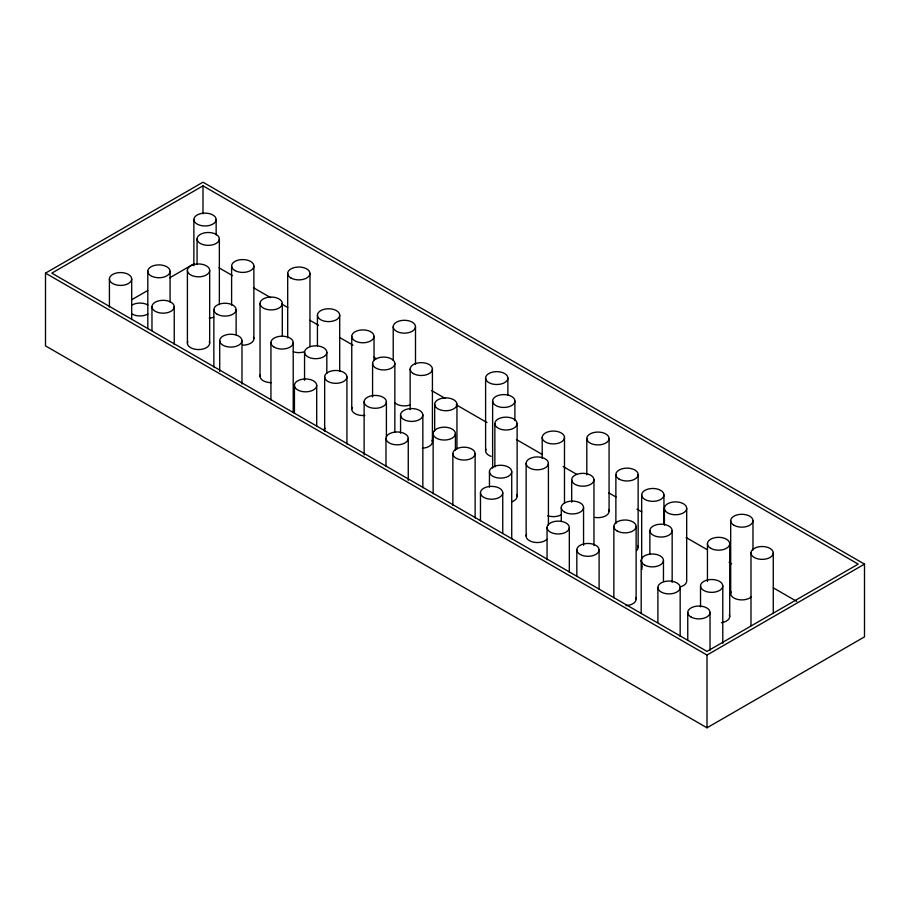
<?xml version="1.0" encoding="UTF-8"?>
<svg xmlns="http://www.w3.org/2000/svg" width="910" height="910" viewBox="0 0 910 910"><rect width="100%" height="100%" fill="white"/><g stroke="black" fill="none" stroke-linecap="round" stroke-linejoin="round"><path stroke-width="1.36" d="M45.5 273.137L202.998 182.205L864.5 564.12L864.5 636.863L707.002 727.795L45.5 345.88L45.5 273.137L707.002 655.052L864.5 564.12M202.998 185.845L51.802 273.137L707.002 651.412L858.198 564.12L202.998 185.845L202.998 213.816M131.7 299.754L147.682 290.529M169.806 277.755L194.399 263.559M218.98 267.813L232.505 275.616M253.401 287.685L270.611 297.627M281.668 304.008L287.822 307.557M309.946 320.331L318.557 325.302M339.453 337.371L352.966 345.174M373.873 357.243L376.33 358.654M431.647 390.595L445.161 398.398M456.228 404.791L486.964 422.536M516.459 439.564L542.28 454.465M563.176 466.534L576.701 474.337M608.654 492.788L616.036 497.053M636.932 509.111L641.846 511.955M686.106 537.503L707.002 549.572M729.126 562.346L731.583 563.768M773.375 587.894L796.739 601.373M773.272 552.939A11.136 6.427 0 0 1 756.563 558.512A11.136 6.427 0 0 1 756.563 547.376A11.136 6.427 0 0 1 773.272 552.939L773.272 613.101M752.968 520.725L752.968 550.106M750.989 552.939L750.989 625.693M730.696 520.725L730.696 593.479M729.718 543.759L729.718 616.502M722.79 585.926A11.136 6.427 0 0 1 706.092 591.5A11.136 6.427 0 0 1 706.092 580.364A11.136 6.427 0 0 1 722.79 585.926L722.79 643.29M710.028 612.476L710.028 650.24M707.445 543.759L707.445 581.524M707.002 655.052L707.002 727.795M700.518 585.926L700.518 606.913M687.755 612.476L687.755 640.447M686.686 508.315A11.136 6.427 0 0 1 669.976 513.888A11.136 6.427 0 0 1 669.976 502.741A11.136 6.427 0 0 1 686.686 508.315L686.686 581.058A11.136 6.427 0 0 1 681.112 586.631M680.168 587.462A11.136 6.427 0 0 1 663.47 593.036A11.136 6.427 0 0 1 663.47 581.899A11.136 6.427 0 0 1 680.168 587.462L680.168 636.431M672.16 530.632A11.136 6.427 0 0 1 655.45 536.195A11.136 6.427 0 0 1 655.45 525.059A11.136 6.427 0 0 1 672.16 530.632L672.16 582.389M664.414 508.315L664.414 525.104M663.947 494.903A11.136 6.427 0 0 1 647.237 500.477A11.136 6.427 0 0 1 647.237 489.341A11.136 6.427 0 0 1 663.947 494.903L663.947 524.285M663.458 560.435L663.458 581.422M657.896 587.462L657.896 622.44M649.877 530.632L649.877 554.406M641.675 494.903L641.675 567.658M641.186 560.435L641.186 613.602M638.149 474.565L638.149 547.308M636.124 526.435L636.124 599.178M615.877 474.565L615.877 523.534M613.852 526.435L613.852 597.779M609.074 438.483A11.136 6.427 0 0 1 592.376 444.057A11.136 6.427 0 0 1 592.376 432.921A11.136 6.427 0 0 1 609.074 438.483L609.074 511.227M599.098 549.879A11.136 6.427 0 0 1 582.4 555.453A11.136 6.427 0 0 1 582.4 544.316A11.136 6.427 0 0 1 599.098 549.879L599.098 589.054M593.957 479.763A11.136 6.427 0 0 1 577.259 485.337A11.136 6.427 0 0 1 577.259 474.201A11.136 6.427 0 0 1 593.957 479.763L593.957 545.511M586.802 438.483L586.802 474.861M583.56 507.53L583.56 545.295M576.826 549.879L576.826 576.462M571.685 479.763L571.685 502.149M569.33 527.55A11.136 6.427 0 0 1 552.62 533.124A11.136 6.427 0 0 1 552.62 521.987A11.136 6.427 0 0 1 569.33 527.55L569.33 572.322M564.484 437.483A11.136 6.427 0 0 1 547.774 443.056A11.136 6.427 0 0 1 547.774 431.92A11.136 6.427 0 0 1 564.484 437.483L564.484 503.241M561.288 507.53L561.288 521.521M548.411 463.361A11.136 6.427 0 0 1 531.702 468.934A11.136 6.427 0 0 1 531.702 457.798A11.136 6.427 0 0 1 548.411 463.361L548.411 524.922M547.058 527.55L547.058 559.73M542.212 437.483L542.212 458.469M526.139 463.361L526.139 536.104M517.13 423.594A11.136 6.427 0 0 1 500.432 429.156A11.136 6.427 0 0 1 500.432 418.02A11.136 6.427 0 0 1 517.13 423.594L517.13 496.337M514.901 401.026A11.136 6.427 0 0 1 498.202 406.588A11.136 6.427 0 0 1 498.202 395.452A11.136 6.427 0 0 1 514.901 401.026L514.901 420.602M511.727 471.676A11.136 6.427 0 0 1 495.029 477.25A11.136 6.427 0 0 1 495.029 466.113A11.136 6.427 0 0 1 511.727 471.676L511.727 538.822M507.882 378.071A11.136 6.427 0 0 1 491.173 383.645A11.136 6.427 0 0 1 491.173 372.509A11.136 6.427 0 0 1 507.882 378.071L507.882 394.86M502.741 492.799A11.136 6.427 0 0 1 486.031 498.361A11.136 6.427 0 0 1 486.031 487.225A11.136 6.427 0 0 1 502.741 492.799L502.741 533.362M494.858 423.594L494.858 466.955M492.628 401.026L492.628 468.172M489.455 471.676L489.455 487.066M485.61 378.071L485.61 450.825M480.469 492.799L480.469 520.782M475.122 453.624A11.136 6.427 0 0 1 458.412 459.197A11.136 6.427 0 0 1 458.412 448.061A11.136 6.427 0 0 1 475.122 453.624L475.122 517.972M456.957 404.302A11.136 6.427 0 0 1 440.247 409.875A11.136 6.427 0 0 1 440.247 398.739A11.136 6.427 0 0 1 456.957 404.302L456.957 449.074M455.409 433.604A11.136 6.427 0 0 1 438.7 439.177A11.136 6.427 0 0 1 438.7 428.041A11.136 6.427 0 0 1 455.409 433.604L455.409 450.393M452.85 453.624L452.85 505.391M434.673 404.302L434.673 430.885M433.137 433.604L433.137 493.766M432.421 369.073L432.421 441.816M422.843 414.983A11.136 6.427 0 0 1 406.133 420.557A11.136 6.427 0 0 1 406.133 409.42A11.136 6.427 0 0 1 422.843 414.983L422.843 487.737M415.495 326.724A11.136 6.427 0 0 1 398.785 332.286A11.136 6.427 0 0 1 398.785 321.15A11.136 6.427 0 0 1 415.495 326.724L415.495 364.489M410.148 369.073L410.148 409.637M408.26 438.381A11.136 6.427 0 0 1 391.55 443.955A11.136 6.427 0 0 1 391.55 432.819A11.136 6.427 0 0 1 408.26 438.381L408.26 480.355M400.571 414.983L400.571 433.171M394.849 363.659A11.136 6.427 0 0 1 377.934 369.005A11.136 6.427 0 0 1 378.355 357.88A11.136 6.427 0 0 1 394.849 363.659L394.849 432.204M393.222 326.724L393.222 360.292M386.397 401.856A11.136 6.427 0 0 1 369.688 407.418A11.136 6.427 0 0 1 369.688 396.282A11.136 6.427 0 0 1 386.397 401.856L386.397 436.834M385.988 438.381L385.988 466.364M374.033 336.347A11.136 6.427 0 0 1 357.323 341.91A11.136 6.427 0 0 1 357.323 330.774A11.136 6.427 0 0 1 374.033 336.347L374.033 360.121M372.577 363.374L372.577 396.942M364.125 401.856L364.125 455.011M351.76 336.347L351.76 409.09M346.926 376.888A11.136 6.427 0 0 1 330.216 382.462A11.136 6.427 0 0 1 330.216 371.325A11.136 6.427 0 0 1 346.926 376.888L346.926 444.034M339.703 315.178A11.136 6.427 0 0 1 323.004 320.752A11.136 6.427 0 0 1 323.004 309.616A11.136 6.427 0 0 1 339.703 315.178L339.703 371.143M326.826 352.272A11.136 6.427 0 0 1 310.128 357.835A11.136 6.427 0 0 1 310.128 346.699A11.136 6.427 0 0 1 326.826 352.272L326.826 373.259M324.654 376.888L324.654 431.454M317.431 315.178L317.431 345.959M316.703 385.385A11.136 6.427 0 0 1 299.993 390.959A11.136 6.427 0 0 1 299.993 379.823A11.136 6.427 0 0 1 316.703 385.385L316.703 425.96M309.969 273.455L309.969 346.198M304.554 352.272L304.554 380.243M294.43 385.385L294.43 413.367M293.213 342.615L293.213 412.571M287.696 273.455L287.696 337.815M282.305 303.474A11.136 6.427 0 0 1 265.606 309.047A11.136 6.427 0 0 1 265.606 297.911A11.136 6.427 0 0 1 282.305 303.474L282.305 335.653M270.941 342.615L270.941 399.979M260.032 303.474L260.032 376.228M253.879 265.993L253.879 338.736M241.98 340.659A11.136 6.427 0 0 1 225.282 346.232A11.136 6.427 0 0 1 225.282 335.096A11.136 6.427 0 0 1 241.98 340.659L241.98 384.031M236.134 309.673L236.134 334.846M231.606 265.993L231.606 305.157M219.708 340.659L219.708 371.439M219.356 238.932A11.136 6.427 0 0 1 202.646 244.494A11.136 6.427 0 0 1 202.646 233.358A11.136 6.427 0 0 1 219.356 238.932L219.356 304.679M216.148 219.549A11.136 6.427 0 0 1 199.438 225.111A11.136 6.427 0 0 1 199.438 213.975A11.136 6.427 0 0 1 216.148 219.549L216.148 234.939M213.861 309.673L213.861 367.026M209.675 270.384A11.136 6.427 0 0 1 192.965 275.957A11.136 6.427 0 0 1 192.965 264.821A11.136 6.427 0 0 1 209.675 270.384L209.675 343.127M197.072 238.932L197.072 264.105M193.875 219.549L193.875 265.709M187.403 270.384L187.403 343.127M174.242 306.75A11.136 6.427 0 0 1 157.532 312.312A11.136 6.427 0 0 1 157.532 301.176A11.136 6.427 0 0 1 174.242 306.75L174.242 344.515M170.079 271.328A11.136 6.427 0 0 1 153.369 276.89A11.136 6.427 0 0 1 153.369 265.754A11.136 6.427 0 0 1 170.079 271.328L170.079 302.109M151.97 306.75L151.97 330.535M147.807 271.328L147.807 328.681M131.688 278.983A11.136 6.427 0 0 1 114.978 284.557A11.136 6.427 0 0 1 114.978 273.421A11.136 6.427 0 0 1 131.688 278.983L131.688 319.558M109.416 278.983L109.416 306.966M147.875 314.052A11.136 6.427 0 0 1 132.121 314.052M132.121 304.964A11.136 6.427 0 0 1 147.875 304.964M516.755 494.676A11.136 6.427 0 0 1 511.568 501.911M253.503 337.075A11.136 6.427 0 0 1 242.743 345.163M432.045 440.156A11.136 6.427 0 0 1 422.251 448.221M546.921 539.323A11.136 6.427 0 0 1 533.01 542.053A11.136 6.427 0 0 1 526.515 534.443M637.773 545.647A11.136 6.427 0 0 1 636.659 550.527M491.173 456.388A11.136 6.427 0 0 1 485.986 449.153M304.406 351.772A11.136 6.427 0 0 1 293.27 351.772M751.478 596.687A11.136 6.427 0 0 1 737.566 599.417A11.136 6.427 0 0 1 731.071 591.807M213.782 317.237A11.136 6.427 0 0 1 209.186 318.079M409.921 405.03A11.136 6.427 0 0 1 394.712 402.675M608.699 509.566A11.136 6.427 0 0 1 595.06 517.437M729.331 614.841A11.136 6.427 0 0 1 721.459 622.713M271.169 382.655A11.136 6.427 0 0 1 260.419 374.556M364.83 415.426A11.136 6.427 0 0 1 352.136 407.43M325.336 428.235A11.136 6.427 0 0 1 323.573 429.565M209.289 341.466A11.136 6.427 0 0 1 198.539 349.565A11.136 6.427 0 0 1 187.779 341.466M561.22 514.776A11.136 6.427 0 0 1 547.774 515.799M642.051 569.319A11.136 6.427 0 0 1 642.051 565.986M635.749 597.517A11.136 6.427 0 0 1 625.955 605.594M564.553 512.08A11.136 6.427 0 0 0 583.185 509.19A11.136 6.427 0 0 0 569.546 501.319A11.136 6.427 0 0 0 564.553 512.08M234.871 270.532A11.136 6.427 0 0 0 253.503 267.654A11.136 6.427 0 0 0 239.865 259.782A11.136 6.427 0 0 0 234.871 270.532M413.413 373.612A11.136 6.427 0 0 0 432.045 370.734A11.136 6.427 0 0 0 418.407 362.863A11.136 6.427 0 0 0 413.413 373.612M644.451 564.985A11.136 6.427 0 0 0 663.083 562.107A11.136 6.427 0 0 0 649.444 554.224A11.136 6.427 0 0 0 644.451 564.985M217.126 314.212A11.136 6.427 0 0 0 235.758 311.334A11.136 6.427 0 0 0 222.12 303.462A11.136 6.427 0 0 0 217.126 314.212M274.194 347.165A11.136 6.427 0 0 0 292.827 344.287A11.136 6.427 0 0 0 279.188 336.404A11.136 6.427 0 0 0 274.194 347.165M619.141 479.115A11.136 6.427 0 0 0 637.773 476.226A11.136 6.427 0 0 0 624.135 468.354A11.136 6.427 0 0 0 619.141 479.115M290.961 278.005A11.136 6.427 0 0 0 309.593 275.116A11.136 6.427 0 0 0 295.955 267.244A11.136 6.427 0 0 0 290.961 278.005M733.961 525.275A11.136 6.427 0 0 0 752.593 522.397A11.136 6.427 0 0 0 738.954 514.514A11.136 6.427 0 0 0 733.961 525.275M691.009 617.014A11.136 6.427 0 0 0 709.641 614.136A11.136 6.427 0 0 0 696.002 606.265A11.136 6.427 0 0 0 691.009 617.014M710.699 548.298A11.136 6.427 0 0 0 729.331 545.42A11.136 6.427 0 0 0 715.692 537.548A11.136 6.427 0 0 0 710.699 548.298M617.116 530.985A11.136 6.427 0 0 0 635.749 528.096A11.136 6.427 0 0 0 622.11 520.224A11.136 6.427 0 0 0 617.116 530.985"/></g></svg>
